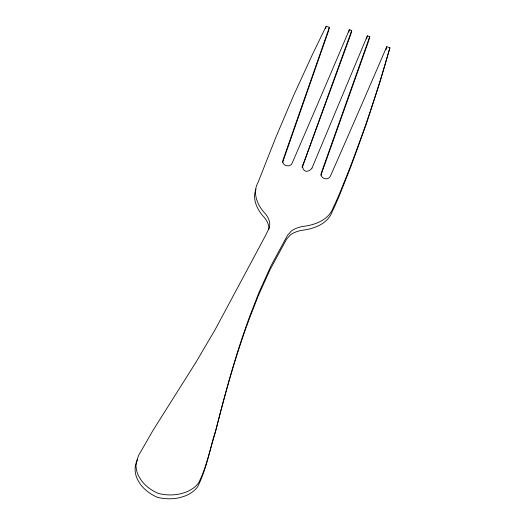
<?xml version="1.0" encoding="UTF-8"?>
<svg xmlns="http://www.w3.org/2000/svg" width="525" height="525" viewBox="0 0 525 525"><rect width="100%" height="100%" fill="white"/><g stroke="black" fill="none" stroke-linecap="round" stroke-linejoin="round"><path stroke-width="0.79" d="M268.846 229.13L268.853 227.791A32.799 18.913 14.8 0 0 267.927 223.532L267.304 222.075A32.425 19.504 14.6 0 0 264.534 217.711C257.486 210.374 251.803 199.185 256.003 189.085M312.007 168.098L367.336 35.844L369.725 36.652L321.326 172.876C319.207 178.428 328.525 181.315 330.474 175.967C349.414 132.969 368.156 89.887 386.722 46.725L389.898 47.801C377.58 91.12 363.274 133.882 346.749 175.777L340.567 191.126A104.081 10.966 -70.7 0 1 336.125 201.37L335.403 202.978A104.127 11.727 -70.3 0 1 333.217 207.592C328.827 220.073 314.783 225.1 302.728 226.459A32.425 19.504 14.6 0 0 297.111 227.988L295.444 228.67A32.799 18.913 14.8 0 0 291.185 231.171L287.497 235.344L270.959 265.873L259.107 292.149L250.359 314.646C236.375 352.157 225.802 390.803 215.978 429.581C210.269 447.379 207.021 466.43 198.463 483.092A37.793 27.818 12.8 0 1 185.673 492.247L181.512 493.566A37.636 27.825 12.7 0 1 158.281 493.421A37.636 27.825 12.7 0 1 140.91 479.83L138.823 476.398A37.793 27.818 12.8 0 1 136.303 462.066L138.633 455.378L153.234 429.995L195.897 362.368L215.401 329.168L265.256 236.066L269.279 227.824L269.778 223.932A32.799 18.913 14.8 0 0 268.853 219.673L268.229 218.216A32.425 19.504 14.6 0 0 265.46 213.852C257.526 205.82 251.961 192.865 258.149 182.201A104.127 7.954 -72.3 0 0 260.013 177.476L260.662 175.849A104.081 8.708 -71.9 0 0 264.731 165.473L275.901 137.215L293.495 95.76L312.605 54.114L326.176 26.25L329.359 27.326L283.047 159.922C280.928 165.48 290.246 168.368 292.189 163.019C311.43 118.676 330.468 74.255 349.322 29.748L351.704 30.555L302.551 166.071A7.75 6.799 8.7 0 0 304.592 170.737L306.462 171.36A7.829 6.864 8.7 0 0 311.981 168.085M325.625 28.567L326.176 26.25M329.359 27.326L328.433 31.185L282.634 162.33M302.085 167.245L302.643 164.935M348.764 32.064L349.322 29.748M351.704 30.555L350.779 34.414L302.249 167.344M366.594 38.929L367.336 35.844M369.725 36.652L368.793 40.51L320.919 175.278M385.98 49.816L386.722 46.725M389.898 47.801L380.251 81.172L366.155 124.51L350.838 166.733L339.642 194.985A104.081 10.966 -70.7 0 1 335.199 205.229L334.478 206.837A104.127 11.727 -70.3 0 1 332.292 211.45C327.902 223.932 313.858 228.966 301.796 230.317A32.425 19.504 14.6 0 0 296.185 231.847L294.518 232.529A32.799 18.913 14.8 0 0 290.253 235.029L286.565 239.203L270.034 269.732L258.182 296.008L249.434 318.504C235.449 356.016 224.851 394.656 215.053 433.44C209.396 451.264 206.069 470.275 197.538 486.951A37.793 27.818 12.8 0 1 184.748 496.099L180.587 497.424A37.636 27.825 12.7 0 1 157.349 497.28A37.636 27.825 12.7 0 1 139.985 483.689L137.898 480.257A37.793 27.818 12.8 0 1 135.371 465.924L137.419 459.887"/></g></svg>
